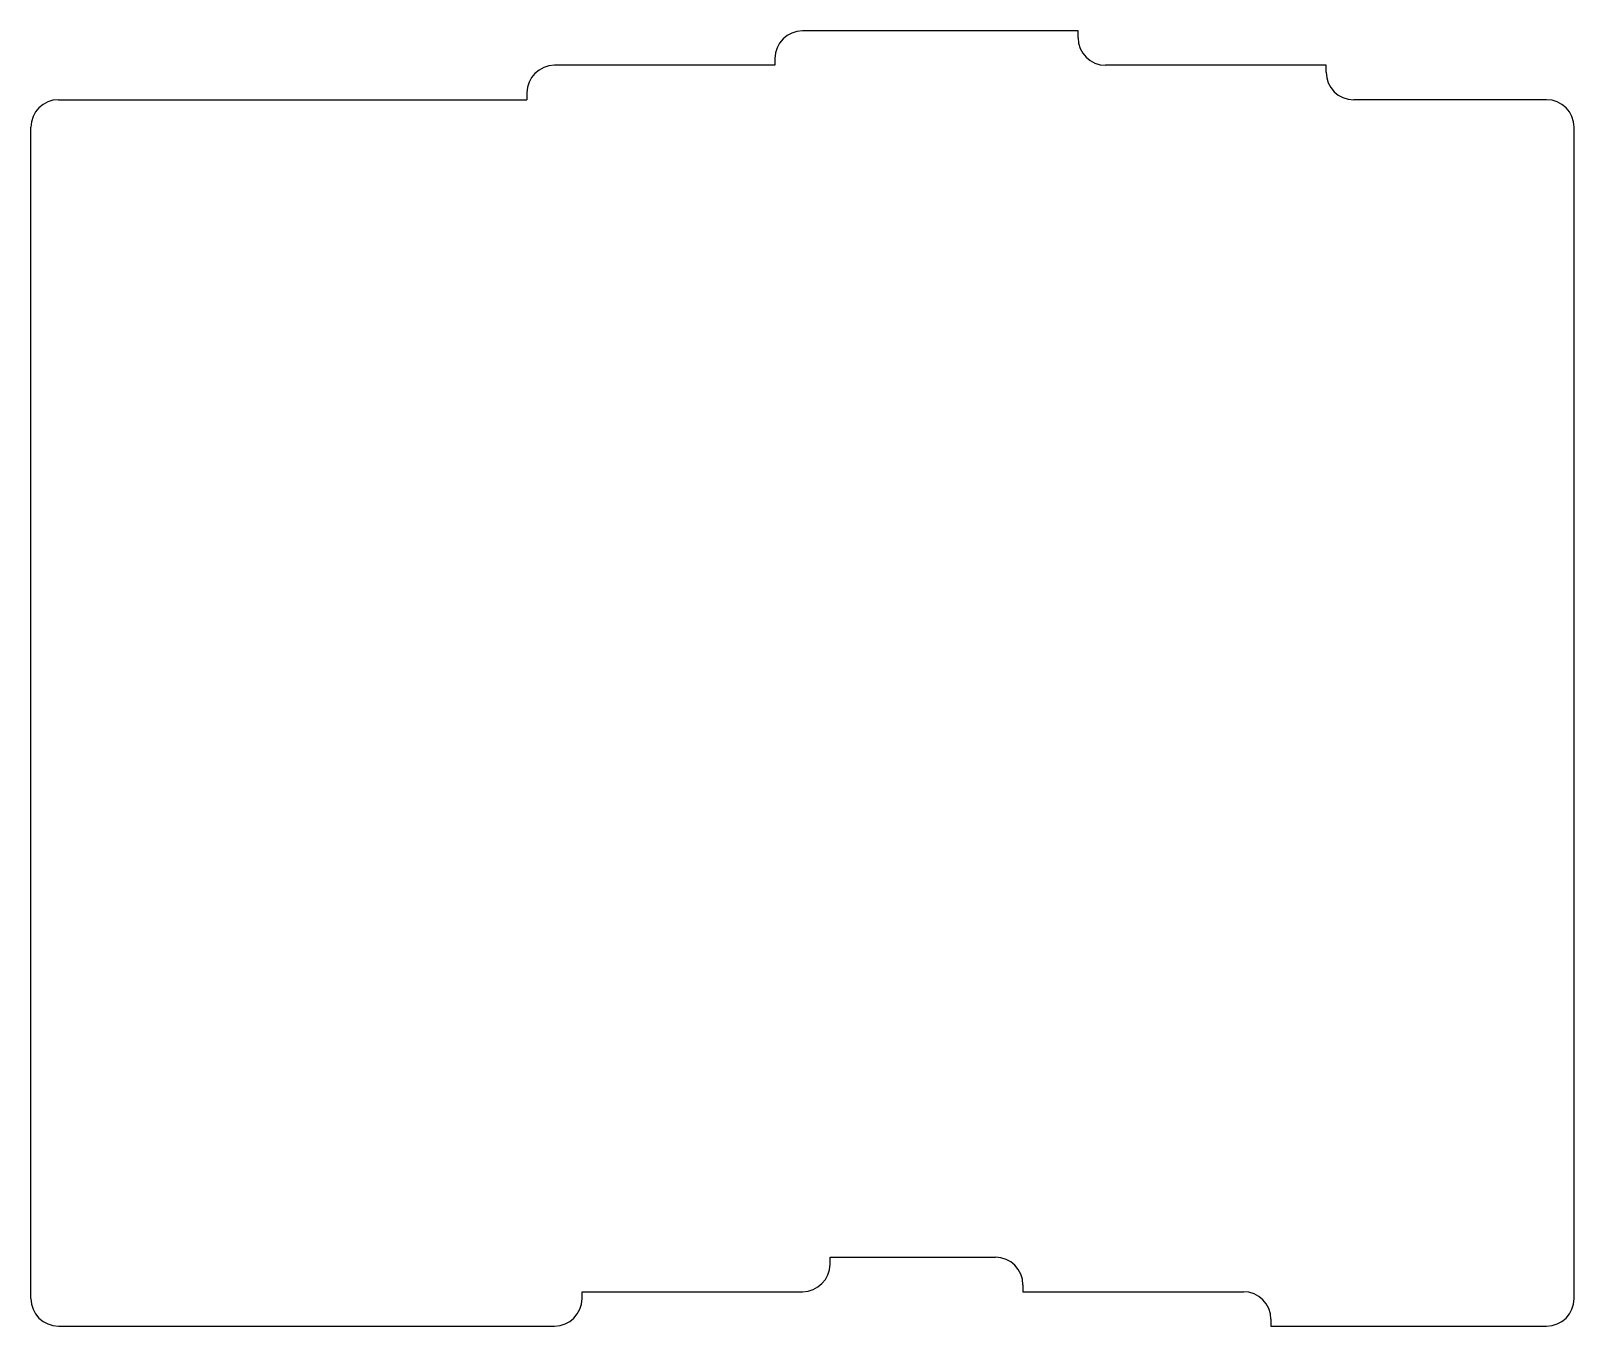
# Model space of a CAD drawing. Header units: millimetres. Extents: x 19 to 131, y -110 to -16.
import ezdxf

# ---------------------------------------------------------------- set-up
doc = ezdxf.new("R2010")
doc.units = ezdxf.units.MM

msp = doc.modelspace()

# ---------------------------------------------------------------- linework, layer by layer
for p, q in [((95, -16.5), (75, -16.5)), ((95, -17), (95, -16.5)), ((73, -19), (57, -19)), ((73, -18.5), (73, -19)), ((113, -19), (97, -19)), ((113, -19.5), (113, -19)), ((55, -21), (55, -21.5)), ((21, -21.5), (55, -21.5)), ((129, -21.5), (115, -21.5)), ((19, -108.5), (19, -23.5)), ((131, -108.5), (131, -23.5)), ((77, -106), (77, -105.5)), ((77, -105.5), (89, -105.5)), ((91, -107.5), (91, -108)), ((59, -108.5), (59, -108)), ((59, -108), (75, -108)), ((91, -108), (107, -108)), ((21, -110.5), (57, -110.5)), ((109, -110), (109, -110.5)), ((109, -110.5), (129, -110.5))]:
    msp.add_line(p, q)
for centre, start, end in [((75, -18.5), 90, 180), ((97, -17), 180, 270), ((57, -21), 90, 180), ((115, -19.5), 180, 270), ((21, -23.5), 90, 180), ((129, -23.5), 0, 90), ((75, -106), 270, 0), ((89, -107.5), 0, 90), ((21, -108.5), 180, 270), ((57, -108.5), 270, 0), ((107, -110), 0, 90), ((129, -108.5), 270, 0)]:
    msp.add_arc(centre, 2, start, end)

doc.saveas('drawing.dxf')
